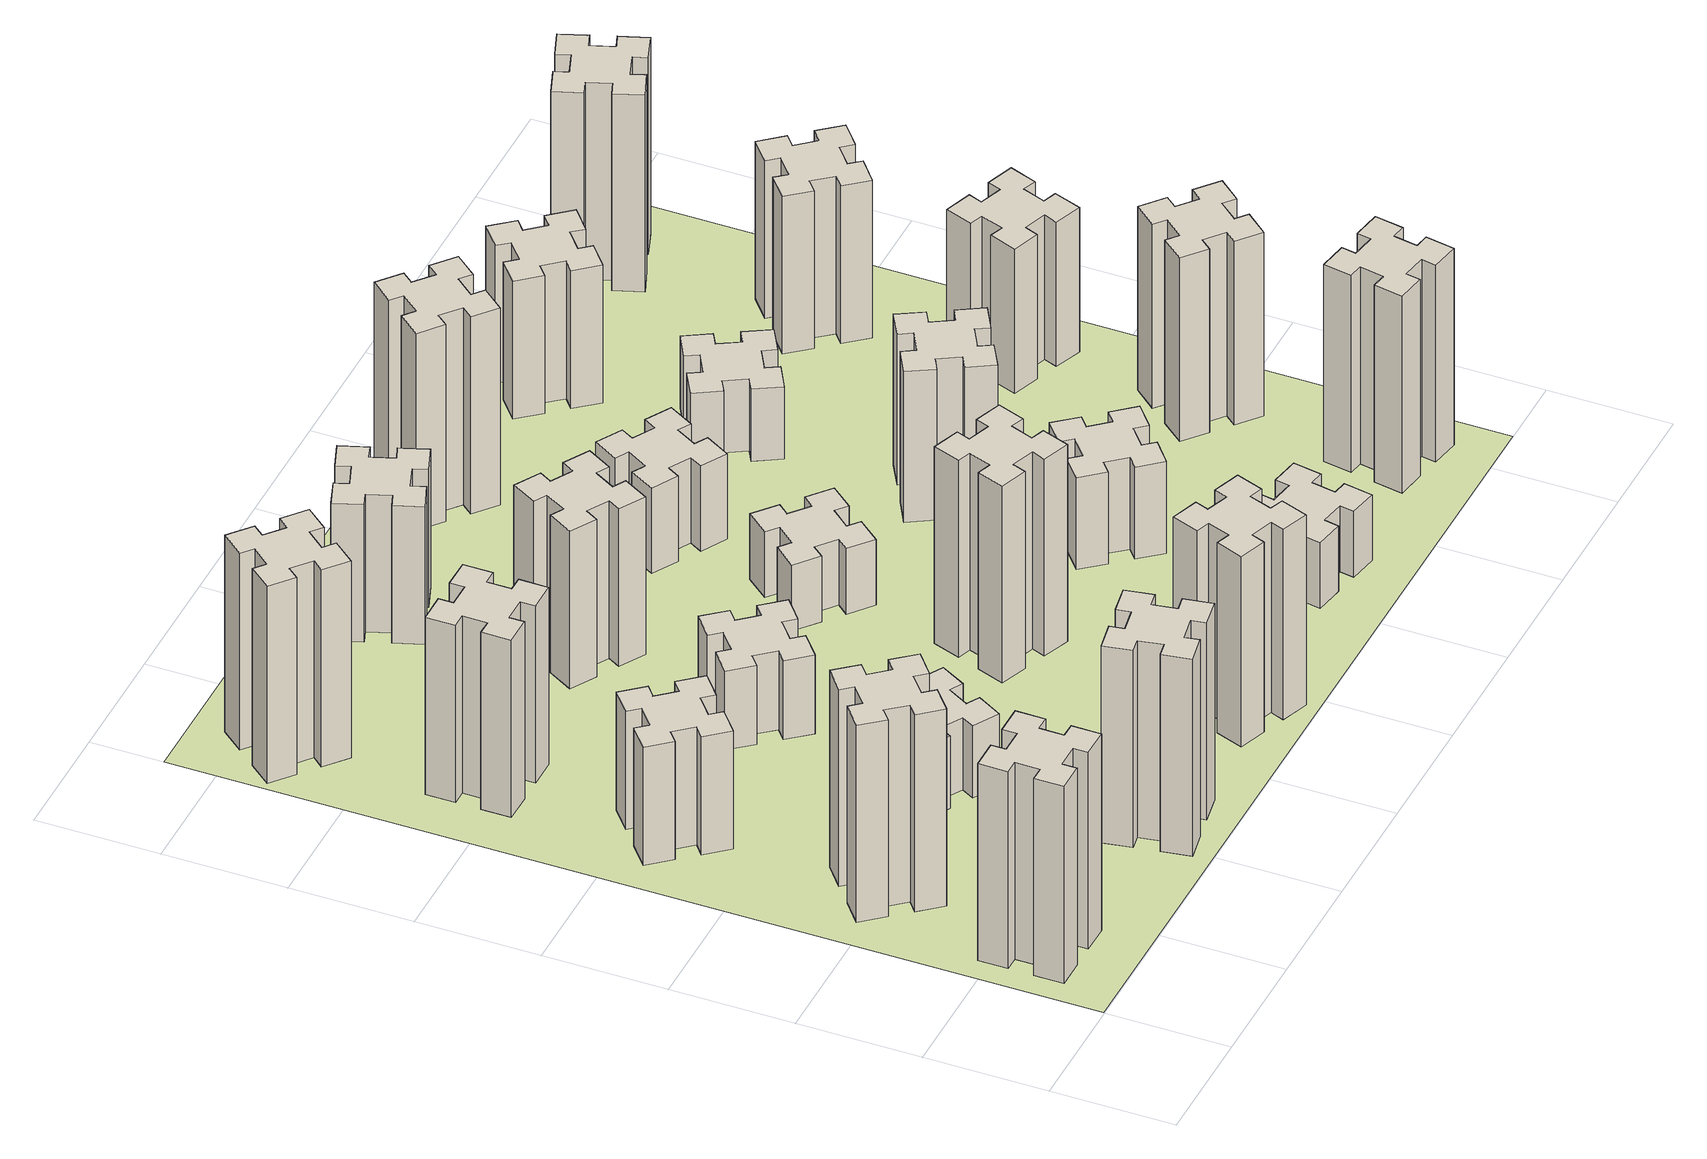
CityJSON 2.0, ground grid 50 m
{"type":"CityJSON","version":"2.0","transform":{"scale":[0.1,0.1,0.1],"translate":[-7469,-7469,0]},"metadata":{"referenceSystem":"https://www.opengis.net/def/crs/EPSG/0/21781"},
"CityObjects":{
"building1":{"type":"Building","attributes":{"class":"1000","function":"1000","usage":"1000","yearOfConstruction":2016,"roofType":"1000","measuredHeight":90,"storeysAboveGround":30,"storeysBelowGround":0},"geometry":[{"type":"Solid","lod":"1","boundaries":[[[[0,1,2,3,4,5,6,7,8,9,10,11,12,13,14,15,16,17,18,19]],[[17,16,20,21]],[[16,15,22,20]],[[15,14,23,22]],[[14,13,24,23]],[[13,12,25,24]],[[12,11,26,25]],[[11,10,27,26]],[[10,9,28,27]],[[9,8,29,28]],[[8,7,30,29]],[[7,6,31,30]],[[6,5,32,31]],[[5,4,33,32]],[[4,3,34,33]],[[3,2,35,34]],[[2,1,36,35]],[[1,0,37,36]],[[0,19,38,37]],[[19,18,39,38]],[[18,17,21,39]],[[24,25,26,27,28,29,30,31,32,33,34,35,36,37,38,39,21,20,22,23]]]]}]},
"building2":{"type":"Building","attributes":{"class":"1000","function":"1000","usage":"1000","yearOfConstruction":2016,"roofType":"1000","measuredHeight":90,"storeysAboveGround":30,"storeysBelowGround":0},"geometry":[{"type":"Solid","lod":"1","boundaries":[[[[40,41,42,43,44,45,46,47,48,49,50,51,52,53,54,55,56,57,58,59]],[[57,56,60,61]],[[56,55,62,60]],[[55,54,63,62]],[[54,53,64,63]],[[53,52,65,64]],[[52,51,66,65]],[[51,50,67,66]],[[50,49,68,67]],[[49,48,69,68]],[[48,47,70,69]],[[47,46,71,70]],[[46,45,72,71]],[[45,44,73,72]],[[44,43,74,73]],[[43,42,75,74]],[[42,41,76,75]],[[41,40,77,76]],[[40,59,78,77]],[[59,58,79,78]],[[58,57,61,79]],[[64,65,66,67,68,69,70,71,72,73,74,75,76,77,78,79,61,60,62,63]]]]}]},
"building3":{"type":"Building","attributes":{"class":"1000","function":"1000","usage":"1000","yearOfConstruction":2016,"roofType":"1000","measuredHeight":54,"storeysAboveGround":30,"storeysBelowGround":0},"geometry":[{"type":"Solid","lod":"1","boundaries":[[[[80,81,82,83,84,85,86,87,88,89,90,91,92,93,94,95,96,97,98,99]],[[97,96,100,101]],[[96,95,102,100]],[[95,94,103,102]],[[94,93,104,103]],[[93,92,105,104]],[[92,91,106,105]],[[91,90,107,106]],[[90,89,108,107]],[[89,88,109,108]],[[88,87,110,109]],[[87,86,111,110]],[[86,85,112,111]],[[85,84,113,112]],[[84,83,114,113]],[[83,82,115,114]],[[82,81,116,115]],[[81,80,117,116]],[[80,99,118,117]],[[99,98,119,118]],[[98,97,101,119]],[[104,105,106,107,108,109,110,111,112,113,114,115,116,117,118,119,101,100,102,103]]]]}]},
"building4":{"type":"Building","attributes":{"class":"1000","function":"1000","usage":"1000","yearOfConstruction":2016,"roofType":"1000","measuredHeight":81,"storeysAboveGround":30,"storeysBelowGround":0},"geometry":[{"type":"Solid","lod":"1","boundaries":[[[[120,121,122,123,124,125,126,127,128,129,130,131,132,133,134,135,136,137,138,139]],[[137,136,140,141]],[[136,135,142,140]],[[135,134,143,142]],[[134,133,144,143]],[[133,132,145,144]],[[132,131,146,145]],[[131,130,147,146]],[[130,129,148,147]],[[129,128,149,148]],[[128,127,150,149]],[[127,126,151,150]],[[126,125,152,151]],[[125,124,153,152]],[[124,123,154,153]],[[123,122,155,154]],[[122,121,156,155]],[[121,120,157,156]],[[120,139,158,157]],[[139,138,159,158]],[[138,137,141,159]],[[144,145,146,147,148,149,150,151,152,153,154,155,156,157,158,159,141,140,142,143]]]]}]},
"building5":{"type":"Building","attributes":{"class":"1000","function":"1000","usage":"1000","yearOfConstruction":2016,"roofType":"1000","measuredHeight":90,"storeysAboveGround":30,"storeysBelowGround":0},"geometry":[{"type":"Solid","lod":"1","boundaries":[[[[160,161,162,163,164,165,166,167,168,169,170,171,172,173,174,175,176,177,178,179]],[[177,176,180,181]],[[176,175,182,180]],[[175,174,183,182]],[[174,173,184,183]],[[173,172,185,184]],[[172,171,186,185]],[[171,170,187,186]],[[170,169,188,187]],[[169,168,189,188]],[[168,167,190,189]],[[167,166,191,190]],[[166,165,192,191]],[[165,164,193,192]],[[164,163,194,193]],[[163,162,195,194]],[[162,161,196,195]],[[161,160,197,196]],[[160,179,198,197]],[[179,178,199,198]],[[178,177,181,199]],[[184,185,186,187,188,189,190,191,192,193,194,195,196,197,198,199,181,180,182,183]]]]}]},
"building6":{"type":"Building","attributes":{"class":"1000","function":"1000","usage":"1000","yearOfConstruction":2016,"roofType":"1000","measuredHeight":90,"storeysAboveGround":30,"storeysBelowGround":0},"geometry":[{"type":"Solid","lod":"1","boundaries":[[[[200,201,202,203,204,205,206,207,208,209,210,211,212,213,214,215,216,217,218,219]],[[217,216,220,221]],[[216,215,222,220]],[[215,214,223,222]],[[214,213,224,223]],[[213,212,225,224]],[[212,211,226,225]],[[211,210,227,226]],[[210,209,228,227]],[[209,208,229,228]],[[208,207,230,229]],[[207,206,231,230]],[[206,205,232,231]],[[205,204,233,232]],[[204,203,234,233]],[[203,202,235,234]],[[202,201,236,235]],[[201,200,237,236]],[[200,219,238,237]],[[219,218,239,238]],[[218,217,221,239]],[[224,225,226,227,228,229,230,231,232,233,234,235,236,237,238,239,221,220,222,223]]]]}]},
"building7":{"type":"Building","attributes":{"class":"1000","function":"1000","usage":"1000","yearOfConstruction":2016,"roofType":"1000","measuredHeight":33,"storeysAboveGround":30,"storeysBelowGround":0},"geometry":[{"type":"Solid","lod":"1","boundaries":[[[[240,241,242,243,244,245,246,247,248,249,250,251,252,253,254,255,256,257,258,259]],[[257,256,260,261]],[[256,255,262,260]],[[255,254,263,262]],[[254,253,264,263]],[[253,252,265,264]],[[252,251,266,265]],[[251,250,267,266]],[[250,249,268,267]],[[249,248,269,268]],[[248,247,270,269]],[[247,246,271,270]],[[246,245,272,271]],[[245,244,273,272]],[[244,243,274,273]],[[243,242,275,274]],[[242,241,276,275]],[[241,240,277,276]],[[240,259,278,277]],[[259,258,279,278]],[[258,257,261,279]],[[264,265,266,267,268,269,270,271,272,273,274,275,276,277,278,279,261,260,262,263]]]]}]},
"building8":{"type":"Building","attributes":{"class":"1000","function":"1000","usage":"1000","yearOfConstruction":2016,"roofType":"1000","measuredHeight":36,"storeysAboveGround":30,"storeysBelowGround":0},"geometry":[{"type":"Solid","lod":"1","boundaries":[[[[280,281,282,283,284,285,286,287,288,289,290,291,292,293,294,295,296,297,298,299]],[[297,296,300,301]],[[296,295,302,300]],[[295,294,303,302]],[[294,293,304,303]],[[293,292,305,304]],[[292,291,306,305]],[[291,290,307,306]],[[290,289,308,307]],[[289,288,309,308]],[[288,287,310,309]],[[287,286,311,310]],[[286,285,312,311]],[[285,284,313,312]],[[284,283,314,313]],[[283,282,315,314]],[[282,281,316,315]],[[281,280,317,316]],[[280,299,318,317]],[[299,298,319,318]],[[298,297,301,319]],[[304,305,306,307,308,309,310,311,312,313,314,315,316,317,318,319,301,300,302,303]]]]}]},
"building9":{"type":"Building","attributes":{"class":"1000","function":"1000","usage":"1000","yearOfConstruction":2016,"roofType":"1000","measuredHeight":87,"storeysAboveGround":30,"storeysBelowGround":0},"geometry":[{"type":"Solid","lod":"1","boundaries":[[[[320,321,322,323,324,325,326,327,328,329,330,331,332,333,334,335,336,337,338,339]],[[337,336,340,341]],[[336,335,342,340]],[[335,334,343,342]],[[334,333,344,343]],[[333,332,345,344]],[[332,331,346,345]],[[331,330,347,346]],[[330,329,348,347]],[[329,328,349,348]],[[328,327,350,349]],[[327,326,351,350]],[[326,325,352,351]],[[325,324,353,352]],[[324,323,354,353]],[[323,322,355,354]],[[322,321,356,355]],[[321,320,357,356]],[[320,339,358,357]],[[339,338,359,358]],[[338,337,341,359]],[[344,345,346,347,348,349,350,351,352,353,354,355,356,357,358,359,341,340,342,343]]]]}]},
"building10":{"type":"Building","attributes":{"class":"1000","function":"1000","usage":"1000","yearOfConstruction":2016,"roofType":"1000","measuredHeight":72,"storeysAboveGround":30,"storeysBelowGround":0},"geometry":[{"type":"Solid","lod":"1","boundaries":[[[[360,361,362,363,364,365,366,367,368,369,370,371,372,373,374,375,376,377,378,379]],[[377,376,380,381]],[[376,375,382,380]],[[375,374,383,382]],[[374,373,384,383]],[[373,372,385,384]],[[372,371,386,385]],[[371,370,387,386]],[[370,369,388,387]],[[369,368,389,388]],[[368,367,390,389]],[[367,366,391,390]],[[366,365,392,391]],[[365,364,393,392]],[[364,363,394,393]],[[363,362,395,394]],[[362,361,396,395]],[[361,360,397,396]],[[360,379,398,397]],[[379,378,399,398]],[[378,377,381,399]],[[384,385,386,387,388,389,390,391,392,393,394,395,396,397,398,399,381,380,382,383]]]]}]},
"building11":{"type":"Building","attributes":{"class":"1000","function":"1000","usage":"1000","yearOfConstruction":2016,"roofType":"1000","measuredHeight":63,"storeysAboveGround":30,"storeysBelowGround":0},"geometry":[{"type":"Solid","lod":"1","boundaries":[[[[400,401,402,403,404,405,406,407,408,409,410,411,412,413,414,415,416,417,418,419]],[[417,416,420,421]],[[416,415,422,420]],[[415,414,423,422]],[[414,413,424,423]],[[413,412,425,424]],[[412,411,426,425]],[[411,410,427,426]],[[410,409,428,427]],[[409,408,429,428]],[[408,407,430,429]],[[407,406,431,430]],[[406,405,432,431]],[[405,404,433,432]],[[404,403,434,433]],[[403,402,435,434]],[[402,401,436,435]],[[401,400,437,436]],[[400,419,438,437]],[[419,418,439,438]],[[418,417,421,439]],[[424,425,426,427,428,429,430,431,432,433,434,435,436,437,438,439,421,420,422,423]]]]}]},
"building12":{"type":"Building","attributes":{"class":"1000","function":"1000","usage":"1000","yearOfConstruction":2016,"roofType":"1000","measuredHeight":90,"storeysAboveGround":30,"storeysBelowGround":0},"geometry":[{"type":"Solid","lod":"1","boundaries":[[[[440,441,442,443,444,445,446,447,448,449,450,451,452,453,454,455,456,457,458,459]],[[457,456,460,461]],[[456,455,462,460]],[[455,454,463,462]],[[454,453,464,463]],[[453,452,465,464]],[[452,451,466,465]],[[451,450,467,466]],[[450,449,468,467]],[[449,448,469,468]],[[448,447,470,469]],[[447,446,471,470]],[[446,445,472,471]],[[445,444,473,472]],[[444,443,474,473]],[[443,442,475,474]],[[442,441,476,475]],[[441,440,477,476]],[[440,459,478,477]],[[459,458,479,478]],[[458,457,461,479]],[[464,465,466,467,468,469,470,471,472,473,474,475,476,477,478,479,461,460,462,463]]]]}]},
"building13":{"type":"Building","attributes":{"class":"1000","function":"1000","usage":"1000","yearOfConstruction":2016,"roofType":"1000","measuredHeight":30,"storeysAboveGround":30,"storeysBelowGround":0},"geometry":[{"type":"Solid","lod":"1","boundaries":[[[[480,481,482,483,484,485,486,487,488,489,490,491,492,493,494,495,496,497,498,499]],[[497,496,500,501]],[[496,495,502,500]],[[495,494,503,502]],[[494,493,504,503]],[[493,492,505,504]],[[492,491,506,505]],[[491,490,507,506]],[[490,489,508,507]],[[489,488,509,508]],[[488,487,510,509]],[[487,486,511,510]],[[486,485,512,511]],[[485,484,513,512]],[[484,483,514,513]],[[483,482,515,514]],[[482,481,516,515]],[[481,480,517,516]],[[480,499,518,517]],[[499,498,519,518]],[[498,497,501,519]],[[504,505,506,507,508,509,510,511,512,513,514,515,516,517,518,519,501,500,502,503]]]]}]},
"building14":{"type":"Building","attributes":{"class":"1000","function":"1000","usage":"1000","yearOfConstruction":2016,"roofType":"1000","measuredHeight":39,"storeysAboveGround":30,"storeysBelowGround":0},"geometry":[{"type":"Solid","lod":"1","boundaries":[[[[520,521,522,523,524,525,526,527,528,529,530,531,532,533,534,535,536,537,538,539]],[[537,536,540,541]],[[536,535,542,540]],[[535,534,543,542]],[[534,533,544,543]],[[533,532,545,544]],[[532,531,546,545]],[[531,530,547,546]],[[530,529,548,547]],[[529,528,549,548]],[[528,527,550,549]],[[527,526,551,550]],[[526,525,552,551]],[[525,524,553,552]],[[524,523,554,553]],[[523,522,555,554]],[[522,521,556,555]],[[521,520,557,556]],[[520,539,558,557]],[[539,538,559,558]],[[538,537,541,559]],[[544,545,546,547,548,549,550,551,552,553,554,555,556,557,558,559,541,540,542,543]]]]}]},
"building15":{"type":"Building","attributes":{"class":"1000","function":"1000","usage":"1000","yearOfConstruction":2016,"roofType":"1000","measuredHeight":30,"storeysAboveGround":30,"storeysBelowGround":0},"geometry":[{"type":"Solid","lod":"1","boundaries":[[[[560,561,562,563,564,565,566,567,568,569,570,571,572,573,574,575,576,577,578,579]],[[577,576,580,581]],[[576,575,582,580]],[[575,574,583,582]],[[574,573,584,583]],[[573,572,585,584]],[[572,571,586,585]],[[571,570,587,586]],[[570,569,588,587]],[[569,568,589,588]],[[568,567,590,589]],[[567,566,591,590]],[[566,565,592,591]],[[565,564,593,592]],[[564,563,594,593]],[[563,562,595,594]],[[562,561,596,595]],[[561,560,597,596]],[[560,579,598,597]],[[579,578,599,598]],[[578,577,581,599]],[[584,585,586,587,588,589,590,591,592,593,594,595,596,597,598,599,581,580,582,583]]]]}]},
"building16":{"type":"Building","attributes":{"class":"1000","function":"1000","usage":"1000","yearOfConstruction":2016,"roofType":"1000","measuredHeight":90,"storeysAboveGround":30,"storeysBelowGround":0},"geometry":[{"type":"Solid","lod":"1","boundaries":[[[[600,601,602,603,604,605,606,607,608,609,610,611,612,613,614,615,616,617,618,619]],[[617,616,620,621]],[[616,615,622,620]],[[615,614,623,622]],[[614,613,624,623]],[[613,612,625,624]],[[612,611,626,625]],[[611,610,627,626]],[[610,609,628,627]],[[609,608,629,628]],[[608,607,630,629]],[[607,606,631,630]],[[606,605,632,631]],[[605,604,633,632]],[[604,603,634,633]],[[603,602,635,634]],[[602,601,636,635]],[[601,600,637,636]],[[600,619,638,637]],[[619,618,639,638]],[[618,617,621,639]],[[624,625,626,627,628,629,630,631,632,633,634,635,636,637,638,639,621,620,622,623]]]]}]},
"building17":{"type":"Building","attributes":{"class":"1000","function":"1000","usage":"1000","yearOfConstruction":2016,"roofType":"1000","measuredHeight":42,"storeysAboveGround":30,"storeysBelowGround":0},"geometry":[{"type":"Solid","lod":"1","boundaries":[[[[640,641,642,643,644,645,646,647,648,649,650,651,652,653,654,655,656,657,658,659]],[[657,656,660,661]],[[656,655,662,660]],[[655,654,663,662]],[[654,653,664,663]],[[653,652,665,664]],[[652,651,666,665]],[[651,650,667,666]],[[650,649,668,667]],[[649,648,669,668]],[[648,647,670,669]],[[647,646,671,670]],[[646,645,672,671]],[[645,644,673,672]],[[644,643,674,673]],[[643,642,675,674]],[[642,641,676,675]],[[641,640,677,676]],[[640,659,678,677]],[[659,658,679,678]],[[658,657,661,679]],[[664,665,666,667,668,669,670,671,672,673,674,675,676,677,678,679,661,660,662,663]]]]}]},
"building18":{"type":"Building","attributes":{"class":"1000","function":"1000","usage":"1000","yearOfConstruction":2016,"roofType":"1000","measuredHeight":69,"storeysAboveGround":30,"storeysBelowGround":0},"geometry":[{"type":"Solid","lod":"1","boundaries":[[[[680,681,682,683,684,685,686,687,688,689,690,691,692,693,694,695,696,697,698,699]],[[697,696,700,701]],[[696,695,702,700]],[[695,694,703,702]],[[694,693,704,703]],[[693,692,705,704]],[[692,691,706,705]],[[691,690,707,706]],[[690,689,708,707]],[[689,688,709,708]],[[688,687,710,709]],[[687,686,711,710]],[[686,685,712,711]],[[685,684,713,712]],[[684,683,714,713]],[[683,682,715,714]],[[682,681,716,715]],[[681,680,717,716]],[[680,699,718,717]],[[699,698,719,718]],[[698,697,701,719]],[[704,705,706,707,708,709,710,711,712,713,714,715,716,717,718,719,701,700,702,703]]]]}]},
"building19":{"type":"Building","attributes":{"class":"1000","function":"1000","usage":"1000","yearOfConstruction":2016,"roofType":"1000","measuredHeight":33,"storeysAboveGround":30,"storeysBelowGround":0},"geometry":[{"type":"Solid","lod":"1","boundaries":[[[[720,721,722,723,724,725,726,727,728,729,730,731,732,733,734,735,736,737,738,739]],[[737,736,740,741]],[[736,735,742,740]],[[735,734,743,742]],[[734,733,744,743]],[[733,732,745,744]],[[732,731,746,745]],[[731,730,747,746]],[[730,729,748,747]],[[729,728,749,748]],[[728,727,750,749]],[[727,726,751,750]],[[726,725,752,751]],[[725,724,753,752]],[[724,723,754,753]],[[723,722,755,754]],[[722,721,756,755]],[[721,720,757,756]],[[720,739,758,757]],[[739,738,759,758]],[[738,737,741,759]],[[744,745,746,747,748,749,750,751,752,753,754,755,756,757,758,759,741,740,742,743]]]]}]},
"building20":{"type":"Building","attributes":{"class":"1000","function":"1000","usage":"1000","yearOfConstruction":2016,"roofType":"1000","measuredHeight":90,"storeysAboveGround":30,"storeysBelowGround":0},"geometry":[{"type":"Solid","lod":"1","boundaries":[[[[760,761,762,763,764,765,766,767,768,769,770,771,772,773,774,775,776,777,778,779]],[[777,776,780,781]],[[776,775,782,780]],[[775,774,783,782]],[[774,773,784,783]],[[773,772,785,784]],[[772,771,786,785]],[[771,770,787,786]],[[770,769,788,787]],[[769,768,789,788]],[[768,767,790,789]],[[767,766,791,790]],[[766,765,792,791]],[[765,764,793,792]],[[764,763,794,793]],[[763,762,795,794]],[[762,761,796,795]],[[761,760,797,796]],[[760,779,798,797]],[[779,778,799,798]],[[778,777,781,799]],[[784,785,786,787,788,789,790,791,792,793,794,795,796,797,798,799,781,780,782,783]]]]}]},
"building21":{"type":"Building","attributes":{"class":"1000","function":"1000","usage":"1000","yearOfConstruction":2016,"roofType":"1000","measuredHeight":63,"storeysAboveGround":30,"storeysBelowGround":0},"geometry":[{"type":"Solid","lod":"1","boundaries":[[[[800,801,802,803,804,805,806,807,808,809,810,811,812,813,814,815,816,817,818,819]],[[817,816,820,821]],[[816,815,822,820]],[[815,814,823,822]],[[814,813,824,823]],[[813,812,825,824]],[[812,811,826,825]],[[811,810,827,826]],[[810,809,828,827]],[[809,808,829,828]],[[808,807,830,829]],[[807,806,831,830]],[[806,805,832,831]],[[805,804,833,832]],[[804,803,834,833]],[[803,802,835,834]],[[802,801,836,835]],[[801,800,837,836]],[[800,819,838,837]],[[819,818,839,838]],[[818,817,821,839]],[[824,825,826,827,828,829,830,831,832,833,834,835,836,837,838,839,821,820,822,823]]]]}]},
"building22":{"type":"Building","attributes":{"class":"1000","function":"1000","usage":"1000","yearOfConstruction":2016,"roofType":"1000","measuredHeight":84,"storeysAboveGround":30,"storeysBelowGround":0},"geometry":[{"type":"Solid","lod":"1","boundaries":[[[[840,841,842,843,844,845,846,847,848,849,850,851,852,853,854,855,856,857,858,859]],[[857,856,860,861]],[[856,855,862,860]],[[855,854,863,862]],[[854,853,864,863]],[[853,852,865,864]],[[852,851,866,865]],[[851,850,867,866]],[[850,849,868,867]],[[849,848,869,868]],[[848,847,870,869]],[[847,846,871,870]],[[846,845,872,871]],[[845,844,873,872]],[[844,843,874,873]],[[843,842,875,874]],[[842,841,876,875]],[[841,840,877,876]],[[840,859,878,877]],[[859,858,879,878]],[[858,857,861,879]],[[864,865,866,867,868,869,870,871,872,873,874,875,876,877,878,879,861,860,862,863]]]]}]},
"building23":{"type":"Building","attributes":{"class":"1000","function":"1000","usage":"1000","yearOfConstruction":2016,"roofType":"1000","measuredHeight":66,"storeysAboveGround":30,"storeysBelowGround":0},"geometry":[{"type":"Solid","lod":"1","boundaries":[[[[880,881,882,883,884,885,886,887,888,889,890,891,892,893,894,895,896,897,898,899]],[[897,896,900,901]],[[896,895,902,900]],[[895,894,903,902]],[[894,893,904,903]],[[893,892,905,904]],[[892,891,906,905]],[[891,890,907,906]],[[890,889,908,907]],[[889,888,909,908]],[[888,887,910,909]],[[887,886,911,910]],[[886,885,912,911]],[[885,884,913,912]],[[884,883,914,913]],[[883,882,915,914]],[[882,881,916,915]],[[881,880,917,916]],[[880,899,918,917]],[[899,898,919,918]],[[898,897,901,919]],[[904,905,906,907,908,909,910,911,912,913,914,915,916,917,918,919,901,900,902,903]]]]}]},
"building24":{"type":"Building","attributes":{"class":"1000","function":"1000","usage":"1000","yearOfConstruction":2016,"roofType":"1000","measuredHeight":72,"storeysAboveGround":30,"storeysBelowGround":0},"geometry":[{"type":"Solid","lod":"1","boundaries":[[[[920,921,922,923,924,925,926,927,928,929,930,931,932,933,934,935,936,937,938,939]],[[937,936,940,941]],[[936,935,942,940]],[[935,934,943,942]],[[934,933,944,943]],[[933,932,945,944]],[[932,931,946,945]],[[931,930,947,946]],[[930,929,948,947]],[[929,928,949,948]],[[928,927,950,949]],[[927,926,951,950]],[[926,925,952,951]],[[925,924,953,952]],[[924,923,954,953]],[[923,922,955,954]],[[922,921,956,955]],[[921,920,957,956]],[[920,939,958,957]],[[939,938,959,958]],[[938,937,941,959]],[[944,945,946,947,948,949,950,951,952,953,954,955,956,957,958,959,941,940,942,943]]]]}]},
"building25":{"type":"Building","attributes":{"class":"1000","function":"1000","usage":"1000","yearOfConstruction":2016,"roofType":"1000","measuredHeight":90,"storeysAboveGround":30,"storeysBelowGround":0},"geometry":[{"type":"Solid","lod":"1","boundaries":[[[[960,961,962,963,964,965,966,967,968,969,970,971,972,973,974,975,976,977,978,979]],[[977,976,980,981]],[[976,975,982,980]],[[975,974,983,982]],[[974,973,984,983]],[[973,972,985,984]],[[972,971,986,985]],[[971,970,987,986]],[[970,969,988,987]],[[969,968,989,988]],[[968,967,990,989]],[[967,966,991,990]],[[966,965,992,991]],[[965,964,993,992]],[[964,963,994,993]],[[963,962,995,994]],[[962,961,996,995]],[[961,960,997,996]],[[960,979,998,997]],[[979,978,999,998]],[[978,977,981,999]],[[984,985,986,987,988,989,990,991,992,993,994,995,996,997,998,999,981,980,982,983]]]]}]},
"landuse1":{"type":"LandUse","attributes":{"name":"plot1","function":"1010"},"geometry":[{"type":"MultiSurface","lod":"1","boundaries":[[[1000,1001,1002,1003]]]}]}
},
"vertices":[
[165,425,0],[165,325,0],[105,325,0],[105,205,0],[225,205,0],[225,265,0],[325,265,0],[325,205,0],[445,205,0],[445,325,0],[385,325,0],[385,425,0],[445,425,0],[445,545,0],[325,545,0],[325,485,0],[225,485,0],[225,545,0],[105,545,0],[105,425,0],[225,485,900],[225,545,900],[325,485,900],[325,545,900],[445,545,900],[445,425,900],[385,425,900],[385,325,900],[445,325,900],[445,205,900],[325,205,900],[325,265,900],[225,265,900],[225,205,900],[105,205,900],[105,325,900],[165,325,900],[165,425,900],[105,425,900],[105,545,900],
[492,1048,0],[427,1124,0],[473,1163,0],[396,1255,0],[304,1178,0],[343,1132,0],[266,1067,0],[228,1113,0],[136,1036,0],[213,944,0],[259,983,0],[323,906,0],[277,868,0],[354,776,0],[446,853,0],[408,899,0],[484,963,0],[523,917,0],[615,994,0],[538,1086,0],[484,963,900],[523,917,900],[408,899,900],[446,853,900],[354,776,900],[277,868,900],[323,906,900],[259,983,900],[213,944,900],[136,1036,900],[228,1113,900],[266,1067,900],[343,1132,900],[304,1178,900],[396,1255,900],[473,1163,900],[427,1124,900],[492,1048,900],[538,1086,900],[615,994,900],
[492,1888,0],[427,1964,0],[473,2003,0],[396,2095,0],[304,2018,0],[343,1972,0],[266,1907,0],[228,1953,0],[136,1876,0],[213,1784,0],[259,1823,0],[323,1746,0],[277,1708,0],[354,1616,0],[446,1693,0],[408,1739,0],[484,1803,0],[523,1757,0],[615,1834,0],[538,1926,0],[484,1803,540],[523,1757,540],[408,1739,540],[446,1693,540],[354,1616,540],[277,1708,540],[323,1746,540],[259,1823,540],[213,1784,540],[136,1876,540],[228,1953,540],[266,1907,540],[343,1972,540],[304,2018,540],[396,2095,540],[473,2003,540],[427,1964,540],[492,1888,540],[538,1926,540],[615,1834,540],
[485,2545,0],[485,2645,0],[545,2645,0],[545,2765,0],[425,2765,0],[425,2705,0],[325,2705,0],[325,2765,0],[205,2765,0],[205,2645,0],[265,2645,0],[265,2545,0],[205,2545,0],[205,2425,0],[325,2425,0],[325,2485,0],[425,2485,0],[425,2425,0],[545,2425,0],[545,2545,0],[425,2485,810],[425,2425,810],[325,2485,810],[325,2425,810],[205,2425,810],[205,2545,810],[265,2545,810],[265,2645,810],[205,2645,810],[205,2765,810],[325,2765,810],[325,2705,810],[425,2705,810],[425,2765,810],[545,2765,810],[545,2645,810],[485,2645,810],[485,2545,810],[545,2545,810],[545,2425,810],
[1085,158,0],[1184,176,0],[1194,117,0],[1312,137,0],[1291,256,0],[1232,245,0],[1215,344,0],[1274,354,0],[1253,472,0],[1135,451,0],[1145,392,0],[1047,375,0],[1037,434,0],[918,413,0],[939,295,0],[998,305,0],[1016,207,0],[957,197,0],[977,78,0],[1096,99,0],[1016,207,900],[957,197,900],[998,305,900],[939,295,900],[918,413,900],[1037,434,900],[1047,375,900],[1145,392,900],[1135,451,900],[1253,472,900],[1274,354,900],[1215,344,900],[1232,245,900],[1291,256,900],[1312,137,900],[1194,117,900],[1184,176,900],[1085,158,900],[1096,99,900],[977,78,900],
[384,3387,0],[308,3452,0],[346,3498,0],[254,3575,0],[177,3483,0],[223,3444,0],[159,3368,0],[113,3406,0],[36,3314,0],[128,3237,0],[166,3283,0],[243,3219,0],[204,3173,0],[296,3096,0],[373,3188,0],[327,3226,0],[392,3303,0],[438,3264,0],[515,3356,0],[423,3433,0],[392,3303,900],[438,3264,900],[327,3226,900],[373,3188,900],[296,3096,900],[204,3173,900],[243,3219,900],[166,3283,900],[128,3237,900],[36,3314,900],[113,3406,900],[159,3368,900],[223,3444,900],[177,3483,900],[254,3575,900],[346,3498,900],[308,3452,900],[384,3387,900],[423,3433,900],[515,3356,900],
[1086,1017,0],[1136,1104,0],[1188,1074,0],[1248,1178,0],[1144,1238,0],[1114,1186,0],[1027,1236,0],[1057,1288,0],[953,1348,0],[893,1244,0],[945,1214,0],[895,1127,0],[843,1157,0],[783,1053,0],[887,993,0],[917,1045,0],[1004,995,0],[974,943,0],[1078,883,0],[1138,987,0],[1004,995,330],[974,943,330],[917,1045,330],[887,993,330],[783,1053,330],[843,1157,330],[895,1127,330],[945,1214,330],[893,1244,330],[953,1348,330],[1057,1288,330],[1027,1236,330],[1114,1186,330],[1144,1238,330],[1248,1178,330],[1188,1074,330],[1136,1104,330],[1086,1017,330],[1138,987,330],[1078,883,330],
[1083,1972,0],[1006,1907,0],[968,1953,0],[876,1876,0],[953,1784,0],[999,1823,0],[1063,1746,0],[1017,1708,0],[1094,1616,0],[1186,1693,0],[1148,1739,0],[1224,1803,0],[1263,1757,0],[1355,1834,0],[1278,1926,0],[1232,1888,0],[1167,1964,0],[1213,2003,0],[1136,2095,0],[1044,2018,0],[1167,1964,360],[1213,2003,360],[1232,1888,360],[1278,1926,360],[1355,1834,360],[1263,1757,360],[1224,1803,360],[1148,1739,360],[1186,1693,360],[1094,1616,360],[1017,1708,360],[1063,1746,360],[999,1823,360],[953,1784,360],[876,1876,360],[968,1953,360],[1006,1907,360],[1083,1972,360],[1044,2018,360],[1136,2095,360],
[1769,360,0],[1735,266,0],[1679,287,0],[1637,174,0],[1750,133,0],[1771,189,0],[1865,155,0],[1844,99,0],[1957,57,0],[1998,170,0],[1942,191,0],[1976,285,0],[2032,264,0],[2073,377,0],[1960,418,0],[1940,362,0],[1846,396,0],[1867,452,0],[1754,493,0],[1713,380,0],[1846,396,870],[1867,452,870],[1940,362,870],[1960,418,870],[2073,377,870],[2032,264,870],[1976,285,870],[1942,191,870],[1998,170,870],[1957,57,870],[1844,99,870],[1865,155,870],[1771,189,870],[1750,133,870],[1637,174,870],[1679,287,870],[1735,266,870],[1769,360,870],[1713,380,870],[1754,493,870],
[1314,2666,0],[1227,2716,0],[1257,2768,0],[1153,2828,0],[1093,2724,0],[1145,2694,0],[1095,2607,0],[1043,2637,0],[983,2533,0],[1087,2473,0],[1117,2525,0],[1204,2475,0],[1174,2423,0],[1278,2363,0],[1338,2467,0],[1286,2497,0],[1336,2584,0],[1388,2554,0],[1448,2658,0],[1344,2718,0],[1336,2584,720],[1388,2554,720],[1286,2497,720],[1338,2467,720],[1278,2363,720],[1174,2423,720],[1204,2475,720],[1117,2525,720],[1087,2473,720],[983,2533,720],[1043,2637,720],[1095,2607,720],[1145,2694,720],[1093,2724,720],[1153,2828,720],[1257,2768,720],[1227,2716,720],[1314,2666,720],[1344,2718,720],[1448,2658,720],
[1125,3456,0],[1031,3422,0],[1010,3478,0],[897,3437,0],[939,3324,0],[995,3345,0],[1029,3251,0],[973,3230,0],[1014,3117,0],[1127,3159,0],[1106,3215,0],[1200,3249,0],[1220,3193,0],[1333,3234,0],[1292,3347,0],[1236,3326,0],[1202,3420,0],[1258,3440,0],[1217,3553,0],[1104,3512,0],[1202,3420,630],[1258,3440,630],[1236,3326,630],[1292,3347,630],[1333,3234,630],[1220,3193,630],[1200,3249,630],[1106,3215,630],[1127,3159,630],[1014,3117,630],[973,3230,630],[1029,3251,630],[995,3345,630],[939,3324,630],[897,3437,630],[1010,3478,630],[1031,3422,630],[1125,3456,630],[1104,3512,630],[1217,3553,630],
[1769,1300,0],[1735,1206,0],[1679,1227,0],[1637,1114,0],[1750,1073,0],[1771,1129,0],[1865,1095,0],[1844,1039,0],[1957,997,0],[1998,1110,0],[1942,1131,0],[1976,1225,0],[2032,1204,0],[2073,1317,0],[1960,1358,0],[1940,1302,0],[1846,1336,0],[1867,1392,0],[1754,1433,0],[1713,1320,0],[1846,1336,900],[1867,1392,900],[1940,1302,900],[1960,1358,900],[2073,1317,900],[2032,1204,900],[1976,1225,900],[1942,1131,900],[1998,1110,900],[1957,997,900],[1844,1039,900],[1865,1095,900],[1771,1129,900],[1750,1073,900],[1637,1114,900],[1679,1227,900],[1735,1206,900],[1769,1300,900],[1713,1320,900],[1754,1433,900],
[1746,1903,0],[1823,1839,0],[1784,1793,0],[1876,1716,0],[1953,1808,0],[1907,1846,0],[1972,1923,0],[2018,1884,0],[2095,1976,0],[2003,2053,0],[1964,2007,0],[1888,2072,0],[1926,2118,0],[1834,2195,0],[1757,2103,0],[1803,2064,0],[1739,1988,0],[1693,2026,0],[1616,1934,0],[1708,1857,0],[1739,1988,300],[1693,2026,300],[1803,2064,300],[1757,2103,300],[1834,2195,300],[1926,2118,300],[1888,2072,300],[1964,2007,300],[2003,2053,300],[2095,1976,300],[2018,1884,300],[1972,1923,300],[1907,1846,300],[1953,1808,300],[1876,1716,300],[1784,1793,300],[1823,1839,300],[1746,1903,300],[1708,1857,300],[1616,1934,300],
[2026,2497,0],[2076,2584,0],[2128,2554,0],[2188,2658,0],[2084,2718,0],[2054,2666,0],[1967,2716,0],[1997,2768,0],[1893,2828,0],[1833,2724,0],[1885,2694,0],[1835,2607,0],[1783,2637,0],[1723,2533,0],[1827,2473,0],[1857,2525,0],[1944,2475,0],[1914,2423,0],[2018,2363,0],[2078,2467,0],[1944,2475,390],[1914,2423,390],[1857,2525,390],[1827,2473,390],[1723,2533,390],[1783,2637,390],[1835,2607,390],[1885,2694,390],[1833,2724,390],[1893,2828,390],[1997,2768,390],[1967,2716,390],[2054,2666,390],[2084,2718,390],[2188,2658,390],[2128,2554,390],[2076,2584,390],[2026,2497,390],[2078,2467,390],[2018,2363,390],
[2596,444,0],[2578,345,0],[2519,356,0],[2498,237,0],[2617,217,0],[2627,276,0],[2725,258,0],[2715,199,0],[2833,178,0],[2854,297,0],[2795,307,0],[2812,405,0],[2871,395,0],[2892,513,0],[2774,534,0],[2764,475,0],[2665,492,0],[2676,551,0],[2557,572,0],[2537,454,0],[2665,492,300],[2676,551,300],[2764,475,300],[2774,534,300],[2892,513,300],[2871,395,300],[2812,405,300],[2795,307,300],[2854,297,300],[2833,178,300],[2715,199,300],[2725,258,300],[2627,276,300],[2617,217,300],[2498,237,300],[2519,356,300],[2578,345,300],[2596,444,300],[2537,454,300],[2557,572,300],
[1746,3383,0],[1823,3319,0],[1784,3273,0],[1876,3196,0],[1953,3288,0],[1907,3326,0],[1972,3403,0],[2018,3364,0],[2095,3456,0],[2003,3533,0],[1964,3487,0],[1888,3552,0],[1926,3598,0],[1834,3675,0],[1757,3583,0],[1803,3544,0],[1739,3468,0],[1693,3506,0],[1616,3414,0],[1708,3337,0],[1739,3468,900],[1693,3506,900],[1803,3544,900],[1757,3583,900],[1834,3675,900],[1926,3598,900],[1888,3552,900],[1964,3487,900],[2003,3533,900],[2095,3456,900],[2018,3364,900],[1972,3403,900],[1907,3326,900],[1953,3288,900],[1876,3196,900],[1784,3273,900],[1823,3319,900],[1746,3383,900],[1708,3337,900],[1616,3414,900],
[2563,1232,0],[2486,1167,0],[2448,1213,0],[2356,1136,0],[2433,1044,0],[2479,1083,0],[2543,1006,0],[2497,968,0],[2574,876,0],[2666,953,0],[2628,999,0],[2704,1063,0],[2743,1017,0],[2835,1094,0],[2758,1186,0],[2712,1148,0],[2647,1224,0],[2693,1263,0],[2616,1355,0],[2524,1278,0],[2647,1224,420],[2693,1263,420],[2712,1148,420],[2758,1186,420],[2835,1094,420],[2743,1017,420],[2704,1063,420],[2628,999,420],[2666,953,420],[2574,876,420],[2497,968,420],[2543,1006,420],[2479,1083,420],[2433,1044,420],[2356,1136,420],[2448,1213,420],[2486,1167,420],[2563,1232,420],[2524,1278,420],[2616,1355,420],
[2475,1744,0],[2525,1657,0],[2473,1627,0],[2533,1523,0],[2637,1583,0],[2607,1635,0],[2694,1685,0],[2724,1633,0],[2828,1693,0],[2768,1797,0],[2716,1767,0],[2666,1854,0],[2718,1884,0],[2658,1988,0],[2554,1928,0],[2584,1876,0],[2497,1826,0],[2467,1878,0],[2363,1818,0],[2423,1714,0],[2497,1826,690],[2467,1878,690],[2584,1876,690],[2554,1928,690],[2658,1988,690],[2718,1884,690],[2666,1854,690],[2716,1767,690],[2768,1797,690],[2828,1693,690],[2724,1633,690],[2694,1685,690],[2607,1635,690],[2637,1583,690],[2533,1523,690],[2473,1627,690],[2525,1657,690],[2475,1744,690],[2423,1714,690],[2363,1818,690],
[2475,2584,0],[2525,2497,0],[2473,2467,0],[2533,2363,0],[2637,2423,0],[2607,2475,0],[2694,2525,0],[2724,2473,0],[2828,2533,0],[2768,2637,0],[2716,2607,0],[2666,2694,0],[2718,2724,0],[2658,2828,0],[2554,2768,0],[2584,2716,0],[2497,2666,0],[2467,2718,0],[2363,2658,0],[2423,2554,0],[2497,2666,330],[2467,2718,330],[2584,2716,330],[2554,2768,330],[2658,2828,330],[2718,2724,330],[2666,2694,330],[2716,2607,330],[2768,2637,330],[2828,2533,330],[2724,2473,330],[2694,2525,330],[2607,2475,330],[2637,2423,330],[2533,2363,330],[2473,2467,330],[2525,2497,330],[2475,2584,330],[2423,2554,330],[2363,2658,330],
[3504,475,0],[3405,492,0],[3416,551,0],[3297,572,0],[3277,454,0],[3336,444,0],[3318,345,0],[3259,356,0],[3238,237,0],[3357,217,0],[3367,276,0],[3465,258,0],[3455,199,0],[3573,178,0],[3594,297,0],[3535,307,0],[3552,405,0],[3611,395,0],[3632,513,0],[3514,534,0],[3552,405,900],[3611,395,900],[3535,307,900],[3594,297,900],[3573,178,900],[3455,199,900],[3465,258,900],[3367,276,900],[3357,217,900],[3238,237,900],[3259,356,900],[3318,345,900],[3336,444,900],[3277,454,900],[3297,572,900],[3416,551,900],[3405,492,900],[3504,475,900],[3514,534,900],[3632,513,900],
[2712,3368,0],[2647,3444,0],[2693,3483,0],[2616,3575,0],[2524,3498,0],[2563,3452,0],[2486,3387,0],[2448,3433,0],[2356,3356,0],[2433,3264,0],[2479,3303,0],[2543,3226,0],[2497,3188,0],[2574,3096,0],[2666,3173,0],[2628,3219,0],[2704,3283,0],[2743,3237,0],[2835,3314,0],[2758,3406,0],[2704,3283,630],[2743,3237,630],[2628,3219,630],[2666,3173,630],[2574,3096,630],[2497,3188,630],[2543,3226,630],[2479,3303,630],[2433,3264,630],[2356,3356,630],[2448,3433,630],[2486,3387,630],[2563,3452,630],[2524,3498,630],[2616,3575,630],[2693,3483,630],[2647,3444,630],[2712,3368,630],[2758,3406,630],[2835,3314,630],
[3487,1006,0],[3552,1083,0],[3598,1044,0],[3675,1136,0],[3583,1213,0],[3544,1167,0],[3468,1232,0],[3506,1278,0],[3414,1355,0],[3337,1263,0],[3383,1224,0],[3319,1148,0],[3273,1186,0],[3196,1094,0],[3288,1017,0],[3326,1063,0],[3403,999,0],[3364,953,0],[3456,876,0],[3533,968,0],[3403,999,840],[3364,953,840],[3326,1063,840],[3288,1017,840],[3196,1094,840],[3273,1186,840],[3319,1148,840],[3383,1224,840],[3337,1263,840],[3414,1355,840],[3506,1278,840],[3468,1232,840],[3544,1167,840],[3583,1213,840],[3675,1136,840],[3598,1044,840],[3552,1083,840],[3487,1006,840],[3533,968,840],[3456,876,840],
[3520,1942,0],[3426,1976,0],[3447,2032,0],[3334,2073,0],[3293,1960,0],[3349,1940,0],[3315,1846,0],[3259,1867,0],[3217,1754,0],[3330,1713,0],[3351,1769,0],[3445,1735,0],[3424,1679,0],[3537,1637,0],[3578,1750,0],[3522,1771,0],[3556,1865,0],[3612,1844,0],[3653,1957,0],[3540,1998,0],[3556,1865,660],[3612,1844,660],[3522,1771,660],[3578,1750,660],[3537,1637,660],[3424,1679,660],[3445,1735,660],[3351,1769,660],[3330,1713,660],[3217,1754,660],[3259,1867,660],[3315,1846,660],[3349,1940,660],[3293,1960,660],[3334,2073,660],[3447,2032,660],[3426,1976,660],[3520,1942,660],[3540,1998,660],[3653,1957,660],
[3219,2563,0],[3283,2486,0],[3237,2448,0],[3314,2356,0],[3406,2433,0],[3368,2479,0],[3444,2543,0],[3483,2497,0],[3575,2574,0],[3498,2666,0],[3452,2628,0],[3387,2704,0],[3433,2743,0],[3356,2835,0],[3264,2758,0],[3303,2712,0],[3226,2647,0],[3188,2693,0],[3096,2616,0],[3173,2524,0],[3226,2647,720],[3188,2693,720],[3303,2712,720],[3264,2758,720],[3356,2835,720],[3433,2743,720],[3387,2704,720],[3452,2628,720],[3498,2666,720],[3575,2574,720],[3483,2497,720],[3444,2543,720],[3368,2479,720],[3406,2433,720],[3314,2356,720],[3237,2448,720],[3283,2486,720],[3219,2563,720],[3173,2524,720],[3096,2616,720],
[3215,3445,0],[3249,3351,0],[3193,3330,0],[3234,3217,0],[3347,3259,0],[3326,3315,0],[3420,3349,0],[3440,3293,0],[3553,3334,0],[3512,3447,0],[3456,3426,0],[3422,3520,0],[3478,3540,0],[3437,3653,0],[3324,3612,0],[3345,3556,0],[3251,3522,0],[3230,3578,0],[3117,3537,0],[3159,3424,0],[3251,3522,900],[3230,3578,900],[3345,3556,900],[3324,3612,900],[3437,3653,900],[3478,3540,900],[3422,3520,900],[3456,3426,900],[3512,3447,900],[3553,3334,900],[3440,3293,900],[3420,3349,900],[3326,3315,900],[3347,3259,900],[3234,3217,900],[3193,3330,900],[3249,3351,900],[3215,3445,900],[3159,3424,900],[3117,3537,900],
[5,3705,0],[3705,3705,0],[3705,5,0],[5,5,0]
]}
